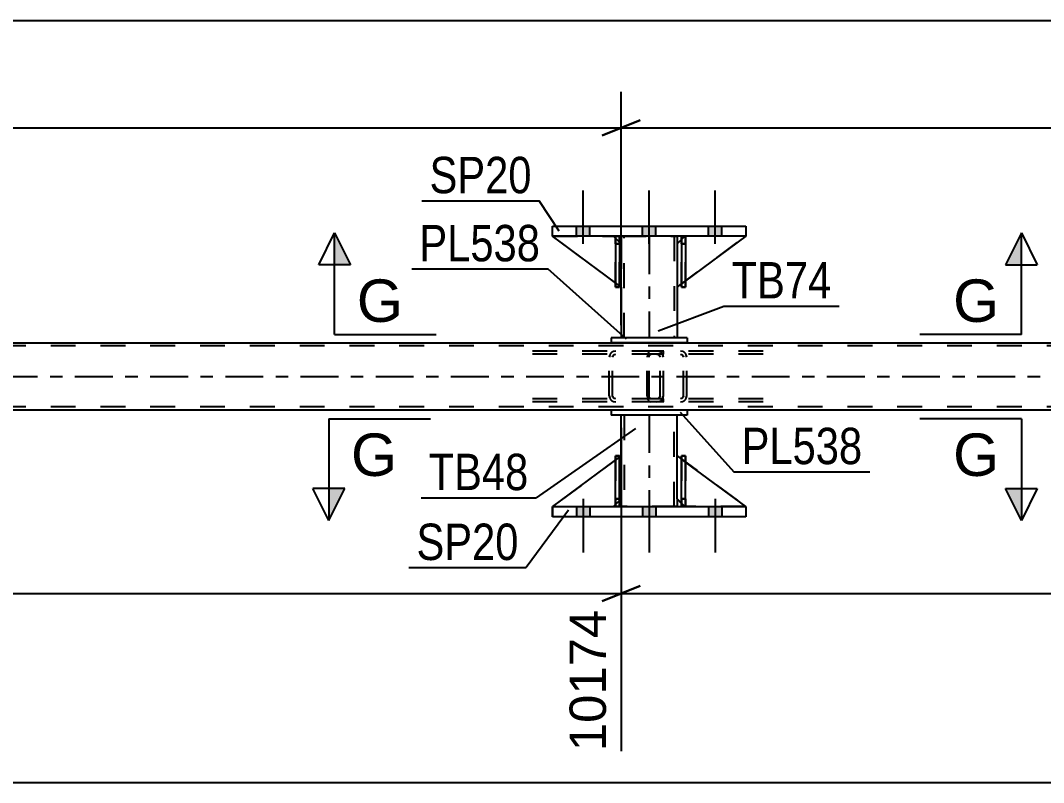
# Model space of a CAD drawing. Header units: millimetres. Extents: x 0 to 841, y 0 to 594.
# Drawn here: x 450.8 to 531.3, y 206.5 to 266.5 of the extents above; entities that cross this region are included whole.
import ezdxf

# ---------------------------------------------------------------- set-up
doc = ezdxf.new("R2010")
doc.units = ezdxf.units.MM
doc.linetypes.add('DXK_LINE_DOT2', pattern=[3.9198, 1.9599, -1.9599])
doc.linetypes.add('DXK_LINE_DOT3', pattern=[5.9187, 2.979, -0.9799, 0.9799, -0.9799])
doc.styles.add('Arial', font='arial.ttf', dxfattribs={"height": 0.2})
doc.styles.add('Arial Narrow', font='ARIALN.TTF', dxfattribs={"height": 0.2})

# ---------------------------------------------------------------- blocks, each defined once
blk = doc.blocks.new('Part-318892383-3763 - 3679')
at = {"color": 7, "linetype": 'DXK_LINE_DOT2'}
for p, q in [((503.127, 232.213), (502.807, 232.213)), ((502.807, 228.813), (502.807, 232.213)), ((502.807, 228.213), (502.807, 232.213)), ((503.127, 232.213), (503.127, 228.813)), ((503.127, 228.213), (503.127, 232.213)), ((503.127, 228.813), (502.807, 228.813)), ((502.807, 228.213), (502.807, 228.813)), ((503.127, 228.813), (503.127, 228.213)), ((503.127, 228.213), (502.807, 228.213)), ((503.127, 228.213), (503.127, 228.213))]:
    blk.add_line(p, q, dxfattribs=at)
blk = doc.blocks.new('Part-318892383-3764 - 3679')
at = {"color": 7, "linetype": 'DXK_LINE_DOT2'}
for p, q in [((497.927, 232.119), (497.607, 231.882)), ((498.053, 228.813), (498.053, 232.213)), ((498.053, 228.813), (497.453, 228.213)), ((492.653, 228.213), (492.653, 228.213)), ((492.653, 228.213), (497.453, 228.213)), ((497.927, 228.687), (497.607, 228.367))]:
    blk.add_line(p, q, dxfattribs=at)
at = {"color": 2, "linetype": 'Continuous'}
for p, q in [((498.053, 232.213), (497.927, 232.119)), ((498.053, 228.813), (498.053, 232.213)), ((497.607, 231.882), (492.653, 228.213)), ((498.053, 228.813), (497.927, 228.687)), ((498.053, 228.813), (498.053, 228.813)), ((497.607, 228.367), (497.453, 228.213))]:
    blk.add_line(p, q, dxfattribs=at)
blk = doc.blocks.new('Bolt-318892383-3701 - 3679')
at = {"linetype": 'Continuous'}
for points in [[(494.533, 227.413), (495.573, 227.413), (495.573, 228.213), (494.533, 228.213)], [(494.533, 227.413), (495.573, 227.413), (495.573, 228.213), (494.533, 228.213)], [(494.533, 227.413), (495.573, 227.413), (495.573, 228.213), (494.533, 228.213)], [(499.733, 227.413), (500.773, 227.413), (500.773, 228.213), (499.733, 228.213)], [(499.733, 227.413), (500.773, 227.413), (500.773, 228.213), (499.733, 228.213)], [(504.933, 227.413), (505.973, 227.413), (505.973, 228.213), (504.933, 228.213)], [(504.933, 227.413), (505.973, 227.413), (505.973, 228.213), (504.933, 228.213)], [(504.933, 227.413), (505.973, 227.413), (505.973, 228.213), (504.933, 228.213)]]:
    blk.add_hatch(color=1, dxfattribs=at).paths.add_polyline_path(points)
at = {"color": 1, "linetype": 'Continuous'}
for p, q in [((495.053, 228.813), (495.053, 224.613)), ((495.053, 228.813), (495.053, 224.613)), ((495.053, 228.813), (495.053, 224.613)), ((500.253, 228.813), (500.253, 224.613)), ((500.253, 228.813), (500.253, 224.613)), ((505.453, 228.813), (505.453, 224.613)), ((505.453, 228.813), (505.453, 224.613)), ((505.453, 228.813), (505.453, 224.613)), ((494.533, 228.213), (494.533, 227.413)), ((494.533, 228.213), (494.533, 227.413)), ((494.533, 228.213), (494.533, 227.413)), ((495.573, 228.213), (495.573, 227.413)), ((495.573, 228.213), (495.573, 227.413)), ((495.573, 228.213), (495.573, 227.413)), ((499.733, 228.213), (499.733, 227.413)), ((499.733, 228.213), (499.733, 227.413)), ((500.773, 228.213), (500.773, 227.413)), ((500.773, 228.213), (500.773, 227.413)), ((504.933, 228.213), (504.933, 227.413)), ((504.933, 228.213), (504.933, 227.413)), ((504.933, 228.213), (504.933, 227.413)), ((505.973, 228.213), (505.973, 227.413)), ((505.973, 228.213), (505.973, 227.413)), ((505.973, 228.213), (505.973, 227.413))]:
    blk.add_line(p, q, dxfattribs=at)
blk = doc.blocks.new('Bolt-318892383-3702 - 3679')
at = {"linetype": 'Continuous'}
for points in [[(495.573, 250.293), (494.533, 250.293), (494.533, 249.493), (495.573, 249.493)], [(495.573, 250.293), (494.533, 250.293), (494.533, 249.493), (495.573, 249.493)], [(495.573, 250.293), (494.533, 250.293), (494.533, 249.493), (495.573, 249.493)], [(500.773, 250.293), (499.733, 250.293), (499.733, 249.493), (500.773, 249.493)], [(500.773, 250.293), (499.733, 250.293), (499.733, 249.493), (500.773, 249.493)], [(505.973, 250.293), (504.933, 250.293), (504.933, 249.493), (505.973, 249.493)], [(505.973, 250.293), (504.933, 250.293), (504.933, 249.493), (505.973, 249.493)], [(505.973, 250.293), (504.933, 250.293), (504.933, 249.493), (505.973, 249.493)]]:
    blk.add_hatch(color=1, dxfattribs=at).paths.add_polyline_path(points)
at = {"color": 1, "linetype": 'Continuous'}
for p, q in [((495.053, 248.893), (495.053, 253.093)), ((495.053, 248.893), (495.053, 253.093)), ((495.053, 248.893), (495.053, 253.093)), ((500.253, 248.893), (500.253, 253.093)), ((500.253, 248.893), (500.253, 253.093)), ((505.453, 248.893), (505.453, 253.093)), ((505.453, 248.893), (505.453, 253.093)), ((505.453, 248.893), (505.453, 253.093)), ((494.533, 249.493), (494.533, 250.293)), ((494.533, 249.493), (494.533, 250.293)), ((494.533, 249.493), (494.533, 250.293)), ((495.573, 249.493), (495.573, 250.293)), ((495.573, 249.493), (495.573, 250.293)), ((495.573, 249.493), (495.573, 250.293)), ((499.733, 249.493), (499.733, 250.293)), ((499.733, 249.493), (499.733, 250.293)), ((500.773, 249.493), (500.773, 250.293)), ((500.773, 249.493), (500.773, 250.293)), ((504.933, 249.493), (504.933, 250.293)), ((504.933, 249.493), (504.933, 250.293)), ((504.933, 249.493), (504.933, 250.293)), ((505.973, 249.493), (505.973, 250.293)), ((505.973, 249.493), (505.973, 250.293)), ((505.973, 249.493), (505.973, 250.293))]:
    blk.add_line(p, q, dxfattribs=at)
blk = doc.blocks.new('Part-318892383-3729 - 3679')
at = {"color": 7, "linetype": 'DXK_LINE_DOT2'}
for p, q in [((497.607, 248.894), (497.607, 249.494)), ((497.607, 249.494), (497.607, 249.494)), ((497.607, 249.494), (497.607, 245.494)), ((497.607, 249.494), (497.927, 249.494)), ((497.607, 245.494), (497.607, 248.894)), ((497.607, 248.894), (497.927, 248.894)), ((497.927, 249.494), (497.927, 248.894)), ((497.927, 245.494), (497.927, 249.494)), ((497.927, 248.894), (497.927, 245.494)), ((497.607, 245.494), (497.927, 245.494))]:
    blk.add_line(p, q, dxfattribs=at)
blk = doc.blocks.new('Part-318892383-3730 - 3679')
at = {"color": 7, "linetype": 'DXK_LINE_DOT2'}
for p, q in [((502.807, 248.894), (502.807, 249.494)), ((502.807, 249.494), (502.807, 249.494)), ((502.807, 249.494), (502.807, 245.494)), ((502.807, 249.494), (503.127, 249.494)), ((502.807, 245.494), (502.807, 248.894)), ((502.807, 248.894), (503.127, 248.894)), ((503.127, 249.494), (503.127, 248.894)), ((503.127, 245.494), (503.127, 249.494)), ((503.127, 248.894), (503.127, 245.494)), ((502.807, 245.494), (503.127, 245.494))]:
    blk.add_line(p, q, dxfattribs=at)
blk = doc.blocks.new('Part-318892383-3731 - 3679')
at = {"color": 2, "linetype": 'Continuous'}
for p, q in [((497.607, 245.824), (492.653, 249.494)), ((497.607, 249.34), (497.453, 249.494)), ((498.053, 248.894), (497.927, 249.02)), ((498.053, 248.894), (498.053, 248.894)), ((498.053, 245.494), (498.053, 248.894)), ((497.927, 245.587), (498.053, 245.494)), ((498.053, 245.494), (498.053, 245.494))]:
    blk.add_line(p, q, dxfattribs=at)
at = {"color": 7, "linetype": 'DXK_LINE_DOT2'}
for p, q in [((497.453, 249.494), (492.653, 249.494)), ((492.653, 249.494), (492.653, 249.494)), ((497.453, 249.494), (498.053, 248.894)), ((497.927, 249.02), (497.607, 249.34)), ((498.053, 248.894), (498.053, 245.494)), ((497.927, 245.587), (497.607, 245.824))]:
    blk.add_line(p, q, dxfattribs=at)
blk = doc.blocks.new('Part-318892383-3732 - 3679')
at = {"color": 7, "linetype": 'DXK_LINE_DOT2'}
for p, q in [((498.053, 245.494), (492.653, 249.494)), ((492.653, 249.494), (497.453, 249.494)), ((497.453, 249.494), (498.053, 248.894)), ((498.053, 248.894), (497.453, 249.494)), ((498.053, 248.894), (498.053, 245.494)), ((498.053, 248.894), (498.053, 248.894)), ((498.053, 248.894), (498.053, 245.494))]:
    blk.add_line(p, q, dxfattribs=at)
blk = doc.blocks.new('Part-318892383-3733 - 3679')
at = {"color": 2, "linetype": 'Continuous'}
for p, q in [((502.807, 249.247), (502.454, 248.894)), ((502.454, 248.894), (502.454, 245.494)), ((507.853, 249.493), (503.127, 245.992)), ((502.454, 245.494), (502.807, 245.755))]:
    blk.add_line(p, q, dxfattribs=at)
at = {"color": 7, "linetype": 'DXK_LINE_DOT2'}
for p, q in [((503.054, 249.494), (502.807, 249.247)), ((507.853, 249.494), (503.054, 249.494)), ((507.853, 249.493), (507.853, 249.494)), ((507.853, 249.494), (507.853, 249.493)), ((503.127, 245.992), (502.807, 245.755))]:
    blk.add_line(p, q, dxfattribs=at)
blk = doc.blocks.new('Part-318892383-3734 - 3679')
at = {"color": 7, "linetype": 'DXK_LINE_DOT2'}
for p, q in [((503.054, 249.494), (502.454, 248.894)), ((502.454, 245.494), (507.853, 249.494)), ((502.454, 248.894), (502.454, 245.494)), ((507.853, 249.494), (503.054, 249.494))]:
    blk.add_line(p, q, dxfattribs=at)
blk = doc.blocks.new('Part-318892383-3739 - 3679')
at = {"color": 2, "linetype": 'Continuous'}
for p, q in [((105.856, 241.093), (764.772, 241.093)), ((497.253, 235.813), (248.039, 235.813)), ((667.522, 235.813), (503.253, 235.813))]:
    blk.add_line(p, q, dxfattribs=at)
at = {"color": 7, "linetype": 'DXK_LINE_DOT2'}
for p, q in [((764.772, 240.853), (105.856, 240.853)), ((764.772, 236.053), (105.856, 236.053)), ((503.253, 235.813), (497.253, 235.813))]:
    blk.add_line(p, q, dxfattribs=at)
at = {"color": 7, "linetype": 'DXK_LINE_DOT3'}
blk.add_line((105.856, 238.453), (764.772, 238.453), dxfattribs=at)
blk = doc.blocks.new('Part-318892383-3812 - 3679')
at = {"color": 2, "linetype": 'Continuous'}
for p, q in [((498.053, 249.493), (498.053, 248.894)), ((502.453, 249.493), (502.453, 248.893)), ((498.053, 245.494), (498.053, 241.493)), ((502.453, 245.493), (502.453, 241.493))]:
    blk.add_line(p, q, dxfattribs=at)
at = {"color": 7, "linetype": 'DXK_LINE_DOT2'}
for p, q in [((498.053, 249.493), (502.453, 249.493)), ((498.053, 248.894), (498.053, 245.494)), ((498.293, 241.493), (498.293, 249.493)), ((502.213, 249.493), (502.213, 241.493)), ((502.453, 248.893), (502.453, 245.493)), ((502.453, 241.493), (498.053, 241.493))]:
    blk.add_line(p, q, dxfattribs=at)
at = {"color": 7, "linetype": 'DXK_LINE_DOT3'}
blk.add_line((500.253, 249.493), (500.253, 241.493), dxfattribs=at)
blk = doc.blocks.new('Part-318892383-3819 - 3679')
at = {"color": 7, "linetype": 'DXK_LINE_DOT2'}
for p, q in [((500.127, 240.157), (500.106, 239.973)), ((500.186, 240.312), (500.127, 240.157)), ((500.274, 240.416), (500.186, 240.312)), ((500.242, 239.973), (500.252, 240.065)), ((500.252, 240.065), (500.282, 240.143)), ((500.377, 240.453), (500.274, 240.416)), ((500.282, 240.143), (500.325, 240.195)), ((500.325, 240.195), (500.377, 240.213)), ((509.237, 240.453), (500.377, 240.453)), ((509.237, 240.213), (500.377, 240.213)), ((501.37, 240.213), (501.37, 240.453)), ((502.904, 240.416), (502.712, 240.453)), ((502.712, 240.213), (502.808, 240.195)), ((502.808, 240.195), (502.89, 240.143)), ((502.89, 240.143), (502.944, 240.065)), ((502.944, 240.065), (502.963, 239.973)), ((503.215, 239.973), (503.176, 240.157)), ((500.106, 236.933), (500.106, 239.973)), ((500.242, 236.933), (500.242, 239.973)), ((502.963, 236.933), (502.963, 239.973)), ((503.215, 236.933), (503.215, 239.973)), ((500.106, 236.933), (500.127, 236.749)), ((500.252, 236.841), (500.242, 236.933)), ((500.282, 236.763), (500.252, 236.841)), ((500.325, 236.711), (500.282, 236.763)), ((502.89, 236.763), (502.808, 236.711)), ((502.944, 236.841), (502.89, 236.763)), ((502.963, 236.933), (502.944, 236.841)), ((503.176, 236.749), (503.215, 236.933)), ((500.127, 236.749), (500.186, 236.594)), ((500.186, 236.594), (500.274, 236.489)), ((500.274, 236.489), (500.377, 236.453)), ((500.377, 236.693), (500.325, 236.711)), ((509.237, 236.693), (500.377, 236.693)), ((509.237, 236.453), (500.377, 236.453)), ((501.37, 236.453), (501.37, 236.693)), ((502.808, 236.711), (502.712, 236.693)), ((502.712, 236.453), (502.904, 236.489))]:
    blk.add_line(p, q, dxfattribs=at)
for centre, start, end in [((502.726, 239.958), 23.84941, 68.8059), ((502.726, 236.948), 291.1941, 336.15059)]:
    blk.add_arc(centre, 0.492, start, end, dxfattribs=at)
blk = doc.blocks.new('Part-318892383-3884 - 3679')
at = {"color": 2, "linetype": 'Continuous'}
for p, q in [((503.253, 235.813), (497.253, 235.813)), ((497.253, 235.813), (497.253, 235.413)), ((503.253, 235.413), (497.253, 235.413)), ((503.253, 235.813), (503.253, 235.413))]:
    blk.add_line(p, q, dxfattribs=at)
blk = doc.blocks.new('Part-318892383-3759 - 3679')
at = {"color": 2, "linetype": 'Continuous'}
for p, q in [((498.053, 232.213), (498.053, 235.413)), ((502.453, 232.213), (502.453, 235.413)), ((498.053, 228.213), (498.053, 228.813)), ((502.453, 228.813), (502.453, 228.213))]:
    blk.add_line(p, q, dxfattribs=at)
at = {"color": 7, "linetype": 'DXK_LINE_DOT2'}
for p, q in [((502.453, 235.413), (498.053, 235.413)), ((498.293, 235.413), (498.293, 228.213)), ((502.213, 228.213), (502.213, 235.413)), ((498.053, 228.813), (498.053, 232.213)), ((502.453, 228.813), (502.453, 232.213)), ((502.453, 228.213), (498.053, 228.213))]:
    blk.add_line(p, q, dxfattribs=at)
at = {"color": 7, "linetype": 'DXK_LINE_DOT3'}
blk.add_line((500.253, 235.413), (500.253, 228.213), dxfattribs=at)
blk = doc.blocks.new('Part-318892383-3760 - 3679')
at = {"color": 2, "linetype": 'Continuous'}
for p, q in [((497.607, 228.213), (497.607, 232.213)), ((497.607, 232.213), (497.927, 232.213)), ((497.927, 228.213), (497.927, 232.213)), ((497.607, 228.213), (497.607, 228.213)), ((497.927, 228.213), (497.607, 228.213))]:
    blk.add_line(p, q, dxfattribs=at)
at = {"color": 7, "linetype": 'DXK_LINE_DOT2'}
for p, q in [((497.607, 232.213), (497.607, 228.813)), ((497.927, 228.813), (497.927, 232.213)), ((497.607, 228.813), (497.607, 228.213)), ((497.607, 228.813), (497.927, 228.813)), ((497.927, 228.213), (497.927, 228.813)), ((497.607, 228.213), (497.607, 228.213)), ((497.607, 228.213), (497.607, 228.213)), ((497.927, 228.213), (497.927, 228.213))]:
    blk.add_line(p, q, dxfattribs=at)
blk = doc.blocks.new('Part-318892383-3761 - 3679')
at = {"color": 2, "linetype": 'Continuous'}
for p, q in [((502.807, 228.213), (502.807, 232.213)), ((502.807, 232.213), (503.127, 232.213)), ((503.127, 228.213), (503.127, 232.213)), ((502.807, 228.213), (502.807, 228.213)), ((503.127, 228.213), (502.807, 228.213))]:
    blk.add_line(p, q, dxfattribs=at)
at = {"color": 7, "linetype": 'DXK_LINE_DOT2'}
for p, q in [((502.807, 232.213), (502.807, 228.813)), ((503.127, 228.813), (503.127, 232.213)), ((502.807, 228.813), (502.807, 228.213)), ((502.807, 228.813), (503.127, 228.813)), ((503.127, 228.213), (503.127, 228.813)), ((502.807, 228.213), (502.807, 228.213)), ((502.807, 228.213), (502.807, 228.213)), ((503.127, 228.213), (503.127, 228.213))]:
    blk.add_line(p, q, dxfattribs=at)
blk = doc.blocks.new('Part-318892383-3762 - 3679')
at = {"color": 7, "linetype": 'DXK_LINE_DOT2'}
for p, q in [((497.927, 232.213), (497.607, 232.213)), ((497.607, 228.813), (497.607, 232.213)), ((497.607, 228.213), (497.607, 232.213)), ((497.927, 232.213), (497.927, 228.813)), ((497.927, 228.213), (497.927, 232.213)), ((497.927, 228.813), (497.607, 228.813)), ((497.607, 228.213), (497.607, 228.813)), ((497.927, 228.813), (497.927, 228.213)), ((497.927, 228.213), (497.607, 228.213)), ((497.927, 228.213), (497.927, 228.213))]:
    blk.add_line(p, q, dxfattribs=at)
blk = doc.blocks.new('Part-318892383-3805 - 3679')
at = {"color": 7, "linetype": 'DXK_LINE_DOT2'}
for p, q in [((498.053, 232.213), (492.653, 228.213)), ((498.053, 228.813), (498.053, 232.213)), ((498.053, 232.213), (498.053, 228.813)), ((497.453, 228.213), (498.053, 228.813)), ((498.053, 228.813), (497.453, 228.213)), ((498.053, 228.813), (498.053, 228.813)), ((492.653, 228.213), (497.453, 228.213))]:
    blk.add_line(p, q, dxfattribs=at)
blk = doc.blocks.new('Part-318892383-3806 - 3679')
at = {"color": 2, "linetype": 'Continuous'}
for p, q in [((502.454, 228.813), (502.454, 232.213)), ((502.454, 232.213), (502.807, 231.951)), ((507.853, 228.213), (503.127, 231.714)), ((502.807, 228.459), (502.454, 228.813))]:
    blk.add_line(p, q, dxfattribs=at)
at = {"color": 7, "linetype": 'DXK_LINE_DOT2'}
for p, q in [((503.127, 231.714), (502.807, 231.951)), ((502.807, 228.459), (503.054, 228.213)), ((503.054, 228.213), (507.853, 228.213))]:
    blk.add_line(p, q, dxfattribs=at)
blk = doc.blocks.new('Part-318892383-3807 - 3679')
at = {"color": 7, "linetype": 'DXK_LINE_DOT2'}
for p, q in [((502.454, 228.813), (502.454, 232.213)), ((502.454, 232.213), (507.853, 228.213)), ((503.054, 228.213), (502.454, 228.813)), ((507.853, 228.213), (503.054, 228.213))]:
    blk.add_line(p, q, dxfattribs=at)
blk = doc.blocks.new('Part-318892383-3813 - 3679')
at = {"color": 2, "linetype": 'Continuous'}
for p, q in [((497.927, 249.494), (497.607, 249.494)), ((497.607, 249.493), (497.607, 245.494)), ((497.927, 249.494), (497.927, 249.494)), ((497.927, 249.493), (497.927, 245.494)), ((497.927, 245.494), (497.607, 245.494))]:
    blk.add_line(p, q, dxfattribs=at)
at = {"color": 7, "linetype": 'DXK_LINE_DOT2'}
for p, q in [((497.607, 249.494), (497.607, 248.894)), ((497.607, 249.494), (497.607, 249.493)), ((497.927, 248.894), (497.607, 248.894)), ((497.607, 248.894), (497.607, 245.494)), ((497.927, 248.894), (497.927, 249.494)), ((497.927, 249.494), (497.927, 249.493)), ((497.927, 245.494), (497.927, 248.894))]:
    blk.add_line(p, q, dxfattribs=at)
blk = doc.blocks.new('Part-318892383-3814 - 3679')
at = {"color": 2, "linetype": 'Continuous'}
for p, q in [((503.127, 249.494), (502.807, 249.494)), ((502.807, 249.493), (502.807, 245.494)), ((503.127, 249.494), (503.127, 249.494)), ((503.127, 249.493), (503.127, 245.494)), ((503.127, 245.494), (502.807, 245.494))]:
    blk.add_line(p, q, dxfattribs=at)
at = {"color": 7, "linetype": 'DXK_LINE_DOT2'}
for p, q in [((502.807, 249.494), (502.807, 248.894)), ((502.807, 249.494), (502.807, 249.493)), ((503.127, 248.894), (502.807, 248.894)), ((502.807, 248.894), (502.807, 245.494)), ((503.127, 248.894), (503.127, 249.494)), ((503.127, 249.494), (503.127, 249.493)), ((503.127, 245.494), (503.127, 248.894))]:
    blk.add_line(p, q, dxfattribs=at)
blk = doc.blocks.new('Part-318892383-3831 - 3679')
at = {"color": 2, "linetype": 'Continuous'}
for p, q in [((492.653, 228.213), (507.853, 228.213)), ((492.653, 228.213), (492.653, 227.413)), ((507.853, 228.213), (507.853, 227.413)), ((507.853, 227.413), (492.653, 227.413))]:
    blk.add_line(p, q, dxfattribs=at)
at = {"color": 7, "linetype": 'DXK_LINE_DOT2'}
for p, q in [((492.653, 227.413), (492.653, 228.213)), ((507.853, 228.213), (507.853, 227.413))]:
    blk.add_line(p, q, dxfattribs=at)
blk = doc.blocks.new('Part-318892383-3836 - 3679')
at = {"color": 2, "linetype": 'Continuous'}
for p, q in [((492.653, 249.493), (492.653, 250.293)), ((492.653, 250.293), (507.853, 250.293)), ((507.853, 250.293), (507.853, 249.493)), ((507.853, 249.493), (492.653, 249.493))]:
    blk.add_line(p, q, dxfattribs=at)
blk = doc.blocks.new('Part-318892383-3879 - 3679')
at = {"color": 2, "linetype": 'Continuous'}
for p, q in [((503.253, 241.493), (497.253, 241.493)), ((497.253, 241.493), (497.253, 241.093)), ((503.253, 241.093), (497.253, 241.093)), ((503.253, 241.493), (503.253, 241.093))]:
    blk.add_line(p, q, dxfattribs=at)
blk = doc.blocks.new('Part-318892383-3905 - 3679')
at = {"color": 7, "linetype": 'DXK_LINE_DOT2'}
for p, q in [((500.859, 240.453), (490.004, 240.453)), ((500.859, 240.213), (490.004, 240.213)), ((497.152, 240.157), (497.113, 239.973)), ((497.368, 239.973), (497.388, 240.065)), ((497.388, 240.065), (497.443, 240.143)), ((497.624, 240.453), (497.428, 240.416)), ((497.443, 240.143), (497.526, 240.195)), ((497.526, 240.195), (497.624, 240.213)), ((501.054, 240.416), (500.859, 240.453)), ((500.859, 240.213), (500.957, 240.195)), ((500.957, 240.195), (501.039, 240.143)), ((501.039, 240.143), (501.095, 240.065)), ((501.095, 240.065), (501.114, 239.973)), ((501.37, 239.973), (501.331, 240.157)), ((497.113, 236.933), (497.113, 239.973)), ((497.368, 236.933), (497.368, 239.973)), ((501.114, 236.933), (501.114, 239.973)), ((501.37, 236.933), (501.37, 239.973)), ((497.113, 236.933), (497.152, 236.749)), ((497.388, 236.841), (497.368, 236.933)), ((497.443, 236.763), (497.388, 236.841)), ((497.526, 236.711), (497.443, 236.763)), ((501.039, 236.763), (500.957, 236.711)), ((501.095, 236.841), (501.039, 236.763)), ((501.114, 236.933), (501.095, 236.841)), ((501.331, 236.749), (501.37, 236.933)), ((500.859, 236.693), (490.004, 236.693)), ((500.859, 236.453), (490.004, 236.453)), ((497.428, 236.489), (497.624, 236.453)), ((497.624, 236.693), (497.526, 236.711)), ((500.957, 236.711), (500.859, 236.693)), ((500.859, 236.453), (501.054, 236.489))]:
    blk.add_line(p, q, dxfattribs=at)
for centre, start, end in [((497.604, 239.952), 110.75832, 155.68004), ((500.878, 239.952), 24.31996, 69.24168), ((497.604, 236.954), 204.31996, 249.24168), ((500.878, 236.954), 290.75832, 335.68004)]:
    blk.add_arc(centre, 0.496, start, end, dxfattribs=at)
blk = doc.blocks.new('StraightDimension-318892383-14960 - 3679')
at = {"color": 7, "linetype": 'Continuous'}
for p, q in [((498.053, 242.493), (498.053, 260.867)), ((496.553, 257.417), (499.553, 258.617)), ((242.839, 258.017), (498.053, 258.017))]:
    blk.add_line(p, q, dxfattribs=at)
blk = doc.blocks.new('StraightDimension-318892383-4041 - 3679')
at = {"color": 7, "linetype": 'Continuous'}
blk.add_line((96.596, 206.496), (774.032, 206.496), dxfattribs=at)
blk = doc.blocks.new('StraightDimension-318892383-14766 - 3679')
at = {"color": 7, "linetype": 'Continuous'}
for p, q in [((498.053, 234.413), (498.053, 208.963)), ((499.553, 221.981), (496.553, 220.781)), ((498.053, 221.381), (668.322, 221.381))]:
    blk.add_line(p, q, dxfattribs=at)
blk = doc.blocks.new('StraightDimension-318892383-14767 - 3679')
at = {"color": 7, "linetype": 'Continuous'}
for p, q in [((498.053, 234.413), (498.053, 208.963)), ((496.553, 220.781), (499.553, 221.981)), ((242.839, 221.381), (498.053, 221.381))]:
    blk.add_line(p, q, dxfattribs=at)
at = {"color": 0, "linetype": 'Continuous'}
blk.add_wipeout([(497.453, 220.681), (493.253, 220.681), (493.253, 208.363), (497.453, 208.363)], dxfattribs=at)
at = {"color": 3, "linetype": 'Continuous', "style": 'Arial'}
blk.add_text('10174', height=2.8652, rotation=90.00021, dxfattribs=at).set_placement((496.853, 208.963))
blk = doc.blocks.new('StraightDimension-318892383-14891 - 3679')
at = {"color": 7, "linetype": 'Continuous'}
blk.add_line((97.236, 266.474), (773.392, 266.474), dxfattribs=at)
blk = doc.blocks.new('StraightDimension-318892383-14959 - 3679')
at = {"color": 7, "linetype": 'Continuous'}
for p, q in [((498.053, 242.493), (498.053, 260.867)), ((499.553, 258.617), (496.553, 257.417)), ((498.053, 258.017), (668.322, 258.017))]:
    blk.add_line(p, q, dxfattribs=at)
blk = doc.blocks.new('Mark-318892383-3808 - 3679')
at = {"color": 30, "linetype": 'Continuous'}
for p, q in [((500.976, 242.057), (506.144, 243.995)), ((506.144, 243.995), (515.199, 243.995))]:
    blk.add_line(p, q, dxfattribs=at)
at = {"color": 0}
blk.add_wipeout([(514.599, 244.595), (514.599, 247.595), (506.744, 247.595), (506.744, 244.595)], dxfattribs=at)
blk.add_wipeout([(514.599, 244.595), (514.599, 247.595), (506.744, 247.595), (506.744, 244.595)], dxfattribs=at)
at = {"color": 3, "style": 'Arial Narrow'}
blk.add_text('TB74', height=2.8633, dxfattribs=at).set_placement((506.744, 244.595))
blk = doc.blocks.new('Mark-318892383-3755 - 3679')
at = {"color": 30, "linetype": 'Continuous'}
for p in [(499.171, 234.356), (482.296, 228.909)]:
    blk.add_line(p, (491.35, 228.909), dxfattribs=at)
at = {"color": 0}
blk.add_wipeout([(490.75, 229.509), (490.75, 232.509), (482.896, 232.509), (482.896, 229.509)], dxfattribs=at)
blk.add_wipeout([(490.75, 229.509), (490.75, 232.509), (482.896, 232.509), (482.896, 229.509)], dxfattribs=at)
at = {"color": 3, "style": 'Arial Narrow'}
blk.add_text('TB48', height=2.8633, dxfattribs=at).set_placement((482.896, 229.509))
blk = doc.blocks.new('Mark-318892383-3827 - 3679')
at = {"color": 30, "linetype": 'Continuous'}
for p in [(493.91, 227.938), (481.34, 223.409)]:
    blk.add_line(p, (490.579, 223.409), dxfattribs=at)
at = {"color": 0}
blk.add_wipeout([(489.979, 224.009), (489.979, 227.009), (481.94, 227.009), (481.94, 224.009)], dxfattribs=at)
blk.add_wipeout([(489.979, 224.009), (489.979, 227.009), (481.94, 227.009), (481.94, 224.009)], dxfattribs=at)
at = {"color": 3, "style": 'Arial Narrow'}
blk.add_text('SP20', height=2.8633, dxfattribs=at).set_placement((481.94, 224.009))
blk = doc.blocks.new('Mark-318892383-3832 - 3679')
at = {"color": 30, "linetype": 'Continuous'}
for p in [(482.369, 252.277), (493.166, 249.896)]:
    blk.add_line(p, (491.608, 252.277), dxfattribs=at)
at = {"color": 0}
blk.add_wipeout([(491.008, 252.877), (491.008, 255.877), (482.969, 255.877), (482.969, 252.877)], dxfattribs=at)
blk.add_wipeout([(491.008, 252.877), (491.008, 255.877), (482.969, 255.877), (482.969, 252.877)], dxfattribs=at)
at = {"color": 3, "style": 'Arial Narrow'}
blk.add_text('SP20', height=2.8633, dxfattribs=at).set_placement((482.969, 252.877))
blk = doc.blocks.new('Mark-318892383-3875 - 3679')
at = {"color": 30, "linetype": 'Continuous'}
for p in [(481.57, 246.918), (498.465, 241.402)]:
    blk.add_line(p, (492.274, 246.918), dxfattribs=at)
at = {"color": 0}
blk.add_wipeout([(491.674, 247.518), (491.674, 250.518), (482.17, 250.518), (482.17, 247.518)], dxfattribs=at)
blk.add_wipeout([(491.674, 247.518), (491.674, 250.518), (482.17, 250.518), (482.17, 247.518)], dxfattribs=at)
at = {"color": 3, "style": 'Arial Narrow'}
blk.add_text('PL538', height=2.8633, dxfattribs=at).set_placement((482.17, 247.518))
blk = doc.blocks.new('Mark-318892383-3880 - 3679')
at = {"color": 30, "linetype": 'Continuous'}
for p, q in [((502.703, 235.636), (506.932, 230.954)), ((506.932, 230.954), (517.636, 230.954))]:
    blk.add_line(p, q, dxfattribs=at)
at = {"color": 0}
blk.add_wipeout([(517.036, 231.554), (517.036, 234.554), (507.532, 234.554), (507.532, 231.554)], dxfattribs=at)
blk.add_wipeout([(517.036, 231.554), (517.036, 234.554), (507.532, 234.554), (507.532, 231.554)], dxfattribs=at)
at = {"color": 3, "style": 'Arial Narrow'}
blk.add_text('PL538', height=2.8633, dxfattribs=at).set_placement((507.532, 231.554))
blk = doc.blocks.new('SectionMark-318892383-4213 - 3679')
at = {"linetype": 'Continuous'}
for points in [[(475.037, 229.625), (476.287, 229.625), (475.037, 227.125)], [(528.307, 229.625), (529.557, 229.625), (529.557, 227.125)]]:
    blk.add_hatch(color=6, dxfattribs=at).paths.add_polyline_path(points)
at = {"color": 6, "linetype": 'Continuous'}
for p, q in [((475.037, 235.125), (483.037, 235.125)), ((475.037, 235.125), (475.037, 227.125)), ((529.557, 235.125), (521.557, 235.125)), ((529.557, 235.125), (529.557, 227.125)), ((475.037, 227.125), (473.787, 229.625)), ((476.287, 229.625), (473.787, 229.625)), ((475.037, 227.125), (476.287, 229.625)), ((528.307, 229.625), (530.807, 229.625)), ((529.557, 227.125), (528.307, 229.625)), ((530.807, 229.625), (529.557, 227.125))]:
    blk.add_line(p, q, dxfattribs=at)
at = {"color": 0, "linetype": 'Continuous'}
for points in [[(480.417, 230.625), (480.417, 234.125), (476.787, 234.125), (476.787, 230.625)], [(527.807, 230.625), (527.807, 234.125), (524.177, 234.125), (524.177, 230.625)]]:
    blk.add_wipeout(points, dxfattribs=at)
at = {"color": 3, "linetype": 'Continuous', "style": 'Arial'}
for p in [(476.787, 230.625), (524.177, 230.625)]:
    blk.add_text('G', height=3.343, dxfattribs=at).set_placement(p)
blk = doc.blocks.new('SectionMark-318892383-4215 - 3679')
at = {"linetype": 'Continuous'}
for points in [[(476.742, 247.249), (475.492, 247.249), (475.492, 249.749)], [(529.558, 247.249), (528.308, 247.249), (529.558, 249.749)]]:
    blk.add_hatch(color=6, dxfattribs=at).paths.add_polyline_path(points)
at = {"color": 6, "linetype": 'Continuous'}
for p, q in [((474.242, 247.249), (475.492, 249.749)), ((475.492, 241.749), (475.492, 249.749)), ((475.492, 249.749), (476.742, 247.249)), ((529.558, 249.749), (528.308, 247.249)), ((529.558, 241.749), (529.558, 249.749)), ((529.558, 249.749), (530.808, 247.249)), ((476.742, 247.249), (474.242, 247.249)), ((528.308, 247.249), (530.808, 247.249)), ((475.492, 241.749), (483.492, 241.749)), ((529.558, 241.749), (521.558, 241.749))]:
    blk.add_line(p, q, dxfattribs=at)
at = {"color": 0, "linetype": 'Continuous'}
for points in [[(480.872, 242.749), (480.872, 246.249), (477.242, 246.249), (477.242, 242.749)], [(527.808, 242.749), (527.808, 246.249), (524.178, 246.249), (524.178, 242.749)]]:
    blk.add_wipeout(points, dxfattribs=at)
at = {"color": 3, "linetype": 'Continuous', "style": 'Arial'}
for p in [(477.242, 242.749), (524.178, 242.749)]:
    blk.add_text('G', height=3.343, dxfattribs=at).set_placement(p)

msp = doc.modelspace()

# ---------------------------------------------------------------- block references
for name in ['Bolt-318892383-3702 - 3679', 'Part-318892383-3836 - 3679', 'Part-318892383-3731 - 3679', 'Part-318892383-3732 - 3679', 'Part-318892383-3729 - 3679', 'Part-318892383-3813 - 3679', 'Part-318892383-3812 - 3679', 'Part-318892383-3733 - 3679', 'Part-318892383-3734 - 3679', 'Part-318892383-3730 - 3679', 'Part-318892383-3814 - 3679', 'Part-318892383-3739 - 3679', 'Part-318892383-3879 - 3679', 'Part-318892383-3905 - 3679', 'Part-318892383-3819 - 3679', 'Part-318892383-3884 - 3679', 'Part-318892383-3759 - 3679', 'Part-318892383-3764 - 3679', 'Part-318892383-3805 - 3679', 'Part-318892383-3760 - 3679', 'Part-318892383-3762 - 3679', 'Part-318892383-3806 - 3679', 'Part-318892383-3807 - 3679', 'Part-318892383-3763 - 3679', 'Part-318892383-3761 - 3679', 'Bolt-318892383-3701 - 3679', 'Part-318892383-3831 - 3679']:
    msp.add_blockref(name, (0, 0))

# ---------------------------------------------------------------- next in the draw order: block references
for name in ['StraightDimension-318892383-14960 - 3679', 'StraightDimension-318892383-4041 - 3679']:
    msp.add_blockref(name, (0, 0))

# ---------------------------------------------------------------- next in the draw order: block references
for name in ['StraightDimension-318892383-14891 - 3679', 'StraightDimension-318892383-14766 - 3679']:
    msp.add_blockref(name, (0, 0))

# ---------------------------------------------------------------- next in the draw order: block references
for name in ['StraightDimension-318892383-14959 - 3679', 'Mark-318892383-3832 - 3679', 'Mark-318892383-3880 - 3679', 'StraightDimension-318892383-14767 - 3679']:
    msp.add_blockref(name, (0, 0))

# ---------------------------------------------------------------- next in the draw order: block references
for name in ['Mark-318892383-3875 - 3679', 'Mark-318892383-3808 - 3679', 'Mark-318892383-3755 - 3679', 'Mark-318892383-3827 - 3679']:
    msp.add_blockref(name, (0, 0))

# ---------------------------------------------------------------- next in the draw order: block references
for name in ['SectionMark-318892383-4215 - 3679', 'SectionMark-318892383-4213 - 3679']:
    msp.add_blockref(name, (0, 0))

doc.saveas('drawing.dxf')
